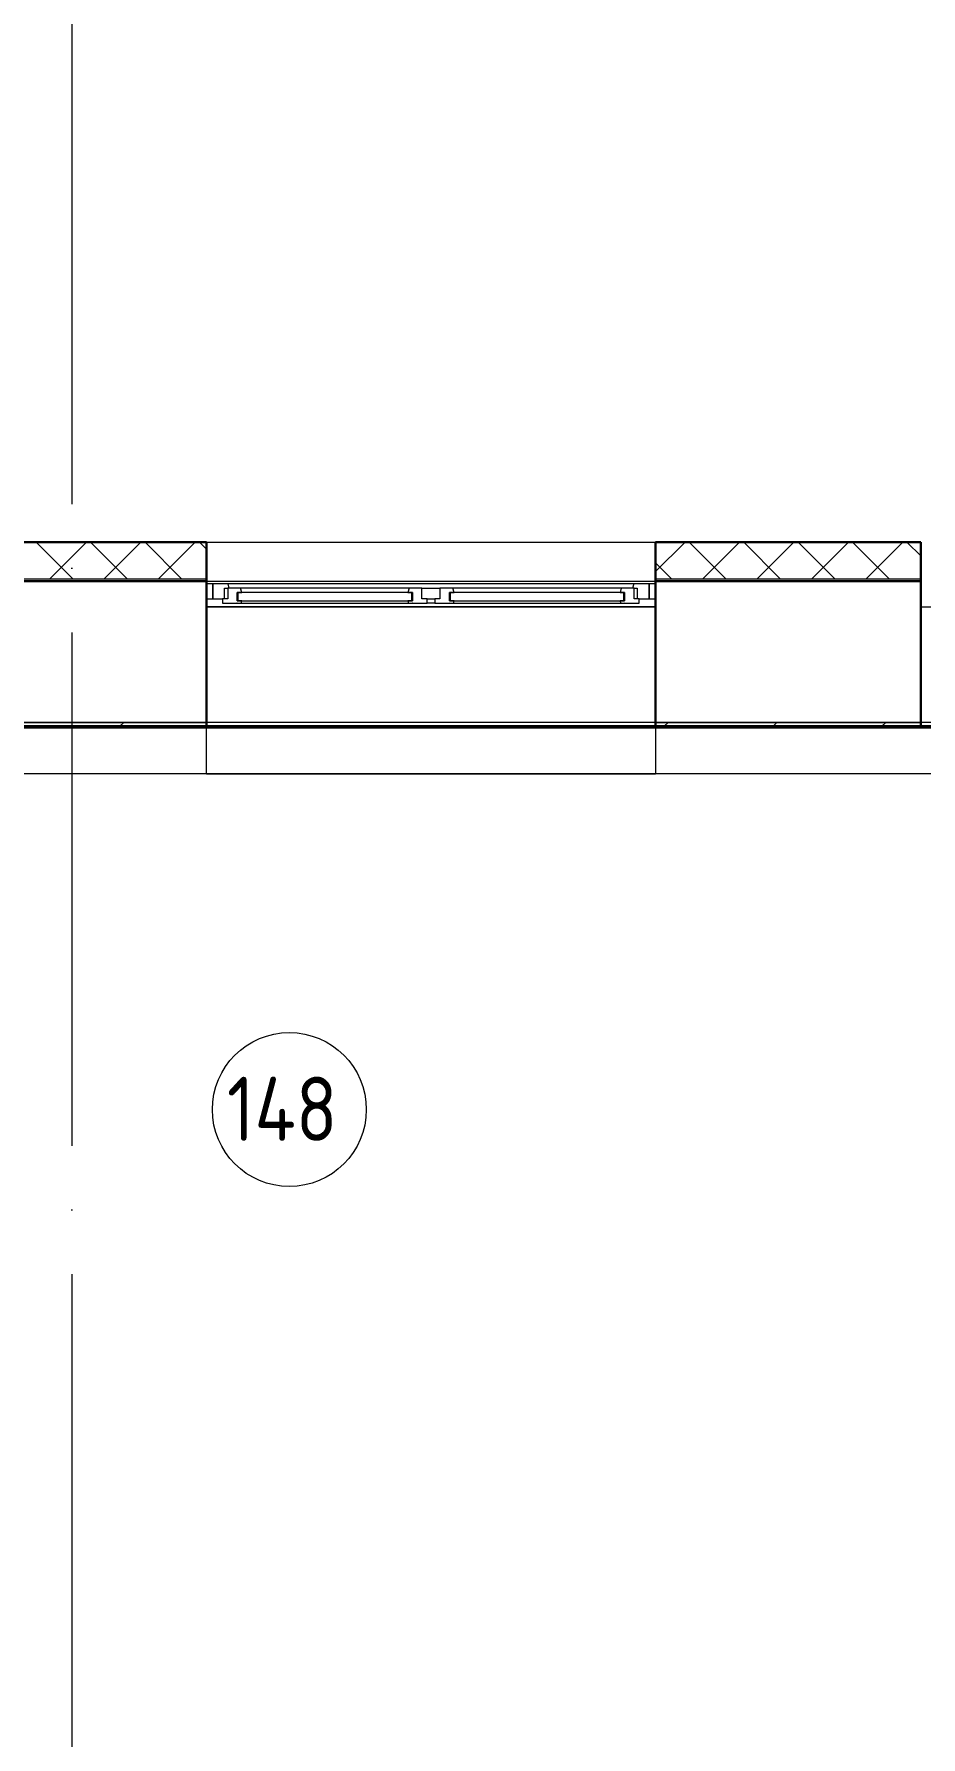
# Model space of a CAD drawing. Header units: millimetres. Extents: x -21010 to 105841, y -18351 to 135084.
# Drawn here: x -85 to 3372, y 39522 to 46157 of the extents above; entities that cross this region are included whole.
import ezdxf

# ---------------------------------------------------------------- set-up
doc = ezdxf.new("R2010")
doc.units = ezdxf.units.MM
doc.linetypes.add('ADSK_Линия сетки', pattern=[2500, 2000, -250, 0, -250])
for name, color, linetype, lineweight in [('_ Окна', 7, 'Continuous', 9), ('Марки помещений', 7, 'Continuous', 9), ('Ограждение', 7, 'Continuous', 9), ('Окна', 7, 'Continuous', 9), ('Оси', 7, 'Continuous', 9), ('Стены внутренние', 7, 'Continuous', 18), ('Стены наружные', 7, 'Continuous', 18), ('Стены штриховка', 7, 'Continuous', 13)]:
    doc.layers.add(name, color=color, linetype=linetype, lineweight=lineweight)
doc.styles.add('GOST Common_3', font='GOST_Common.ttf', dxfattribs={"height": 3.5})

# ---------------------------------------------------------------- blocks, each defined once
blk = doc.blocks.new('1 этаж 21082025')
at = {"layer": '_ Окна'}
for p, q in [((6350, 540), (6325, 540)), ((6350, 482), (6350, 540)), ((8075, 540), (8050, 540)), ((8050, 540), (8050, 482)), ((6325, 482), (6350, 482)), ((6448, 506), (6445, 506)), ((6445, 506), (6445, 474)), ((6445, 474), (6448, 474)), ((7125, 506), (6448, 506)), ((6448, 506), (6448, 474)), ((6448, 474), (6448, 506)), ((6448, 474), (7125, 474)), ((7125, 474), (7125, 506)), ((7125, 506), (7125, 474)), ((7128, 506), (7125, 506)), ((7125, 474), (7128, 474)), ((7128, 474), (7128, 506)), ((7275, 506), (7272, 506)), ((7272, 506), (7272, 474)), ((7272, 474), (7275, 474)), ((7952, 506), (7275, 506)), ((7275, 506), (7275, 474)), ((7275, 474), (7275, 506)), ((7275, 474), (7952, 474)), ((7952, 474), (7952, 506)), ((7952, 506), (7952, 474)), ((7955, 506), (7952, 506)), ((7952, 474), (7955, 474)), ((7955, 474), (7955, 506)), ((8050, 482), (8075, 482))]:
    blk.add_line(p, q, dxfattribs=at)
at = {"layer": '_ Окна', "lineweight": 18}
for p, q in [((6409.4, 540), (6350, 540)), ((6350, 540), (6350, 482)), ((6414, 523), (6409.4, 540)), ((7990.6, 540), (7986, 523)), ((8050, 540), (7990.6, 540)), ((8050, 482), (8050, 540)), ((6350, 482), (6388, 482)), ((6408, 482), (6388, 482)), ((6388, 482), (6388, 465)), ((6388, 465), (6444, 465)), ((6396, 482), (6396, 523)), ((6396, 523), (6408, 523)), ((6408, 523), (6408, 482)), ((6458.4, 523), (6408, 523)), ((6444, 465), (6445, 466)), ((6445, 474), (6445, 506)), ((6445, 506), (6463, 506)), ((6463, 474), (6445, 474)), ((6445, 466), (6446, 465)), ((6446, 465), (6460.6, 465)), ((6463, 506), (6458.4, 523)), ((6460.6, 465), (6463, 474)), ((7114.6, 523), (7110, 506)), ((7110, 506), (7128, 506)), ((7128, 474), (7110, 474)), ((7110, 474), (7112.4, 465)), ((7112.4, 465), (7127, 465)), ((7165, 523), (7114.6, 523)), ((7127, 465), (7128, 466)), ((7128, 506), (7128, 474)), ((7128, 466), (7129, 465)), ((7129, 465), (7185, 465)), ((7165, 482), (7165, 523)), ((7185, 482), (7165, 482)), ((7185, 465), (7185, 482)), ((7235, 482), (7215, 482)), ((7215, 482), (7215, 465)), ((7215, 465), (7271, 465)), ((7235, 523), (7235, 482)), ((7285.4, 523), (7235, 523)), ((7271, 465), (7272, 466)), ((7272, 474), (7272, 506)), ((7272, 506), (7290, 506)), ((7290, 474), (7272, 474)), ((7272, 466), (7273, 465)), ((7273, 465), (7287.6, 465)), ((7290, 506), (7285.4, 523)), ((7287.6, 465), (7290, 474)), ((7941.6, 523), (7937, 506)), ((7937, 506), (7955, 506)), ((7955, 474), (7937, 474)), ((7937, 474), (7939.4, 465)), ((7939.4, 465), (7954, 465)), ((7992, 523), (7941.6, 523)), ((7954, 465), (7955, 466)), ((7955, 506), (7955, 474)), ((7955, 466), (7956, 465)), ((7956, 465), (8012, 465)), ((7992, 482), (7992, 523)), ((7992, 523), (8004, 523)), ((8012, 482), (7992, 482)), ((8004, 523), (8004, 482)), ((8012, 465), (8012, 482)), ((8012, 482), (8050, 482))]:
    blk.add_line(p, q, dxfattribs=at)
at = {"layer": 'Марки помещений'}
blk.add_circle((6648.2, -1508.3), 300, dxfattribs=at)
at = {"layer": 'Ограждение'}
for p, q in [((8075, 450), (6325, 450)), ((6325, 450), (8075, 450)), ((9110, 450), (10860, 450)), ((8075, 0), (6325, 0)), ((6325, -200), (6325, -20)), ((6325, -200), (6325, -20)), ((8075, -20), (8075, -200)), ((8075, -20), (8075, -200)), ((10860, 0), (9110, 0)), ((14075, -200), (5245, -200)), ((8075, -200), (6325, -200)), ((6325, -200), (8075, -200))]:
    blk.add_line(p, q, dxfattribs=at)
at = {"layer": 'Окна'}
for p, q in [((7990.6, 540), (6409.4, 540)), ((6444, 465), (6446, 465)), ((7114.6, 523), (6458.4, 523)), ((6460.6, 465), (7112.4, 465)), ((7127, 465), (7129, 465)), ((7165, 523), (7235, 523)), ((7185, 482), (7215, 482)), ((7215, 465), (7185, 465)), ((7271, 465), (7273, 465)), ((7941.6, 523), (7285.4, 523)), ((7287.6, 465), (7939.4, 465)), ((7954, 465), (7956, 465))]:
    blk.add_line(p, q, dxfattribs=at)
at = {"layer": 'Оси', "linetype": 'ADSK_Линия сетки'}
for p, q in [((5800, 5350.6), (5800, -14846.4)), ((58165, 0), (-14072.3, 0))]:
    blk.add_line(p, q, dxfattribs=at)
at = {"layer": 'Стены внутренние', "lineweight": 30}
for p, q in [((6325, 702), (5245, 702)), ((6325, 560), (6325, 702)), ((9110, 702), (8075, 702)), ((8075, 702), (8075, 560)), ((9110, 560), (9110, 702)), ((6325, 550), (5245, 550)), ((6325, 0), (6325, 550)), ((9110, 550), (8075, 550)), ((8075, 550), (8075, 0)), ((9110, 0), (9110, 550))]:
    blk.add_line(p, q, dxfattribs=at)
at = {"layer": 'Стены внутренние', "linetype": 'Continuous', "lineweight": 9}
for p, q in [((5803.9, 560), (5663.9, 700)), ((5714.4, 560), (5854.4, 700)), ((5853.5, 700), (5852.3, 702)), ((6016.1, 560), (5876.1, 700)), ((5926.5, 560), (6066.5, 700)), ((6228.2, 560), (6088.2, 700)), ((6138.7, 560), (6278.7, 700)), ((6323, 677.3), (6300.3, 700)), ((8077, 589.1), (8187.9, 700)), ((8349.5, 560), (8209.5, 700)), ((8225.8, 702), (8224.6, 700)), ((8260, 560), (8400, 700)), ((8561.6, 560), (8421.6, 700)), ((8472.1, 560), (8612.1, 700)), ((8773.8, 560), (8633.8, 700)), ((8684.3, 560), (8824.3, 700)), ((8985.9, 560), (8845.9, 700)), ((8896.4, 560), (9036.4, 700)), ((9108, 650), (9058, 700)), ((8137.4, 560), (8077, 620.4)), ((6323, 570.1), (6325, 570.1))]:
    blk.add_line(p, q, dxfattribs=at)
at = {"layer": 'Стены внутренние'}
for p, q in [((6325, 702), (8075, 702)), ((6325, 550), (8075, 550)), ((5295, 0), (6325, 0)), ((8075, 0), (9110, 0))]:
    blk.add_line(p, q, dxfattribs=at)
at = {"layer": 'Стены наружные', "lineweight": 30}
for p, q in [((6325, 550), (6325, 560)), ((8075, 560), (8075, 550)), ((9110, 550), (9110, 560)), ((6325, -15), (6325, 0)), ((8075, 0), (8075, -15)), ((9110, -15), (9110, 0)), ((14075, -15), (5245, -15)), ((5245, -20), (14075, -20))]:
    blk.add_line(p, q, dxfattribs=at)
at = {"layer": 'Стены наружные'}
for p, q in [((6325, 0), (5295, 0)), ((9110, 0), (8075, 0))]:
    blk.add_line(p, q, dxfattribs=at)
at = {"layer": 'Стены наружные', "linetype": 'Continuous', "lineweight": 9}
for p, q in [((5987.9, -15), (6002.9, 0)), ((8109.3, -15), (8124.3, 0)), ((8533.5, -15), (8548.5, 0)), ((8957.8, -15), (8972.8, 0))]:
    blk.add_line(p, q, dxfattribs=at)
at = {"layer": 'Стены штриховка'}
for p, q in [((6323, 700), (5247, 700)), ((6323, 700), (6323, 560)), ((9108, 700), (8077, 700)), ((8077, 560), (8077, 700)), ((9108, 700), (9108, 560)), ((5245, 560), (6325, 560)), ((8075, 560), (9110, 560))]:
    blk.add_line(p, q, dxfattribs=at)
at = {"layer": 'Марки помещений', "style": 'GOST Common_3', "width": 0.9}
blk.add_text('148', height=250, dxfattribs=at).set_placement((6404.8, -1630.6))

msp = doc.modelspace()

# ---------------------------------------------------------------- block references
msp.add_blockref('1 этаж 21082025', (-5738, 43475))

doc.saveas('drawing.dxf')
